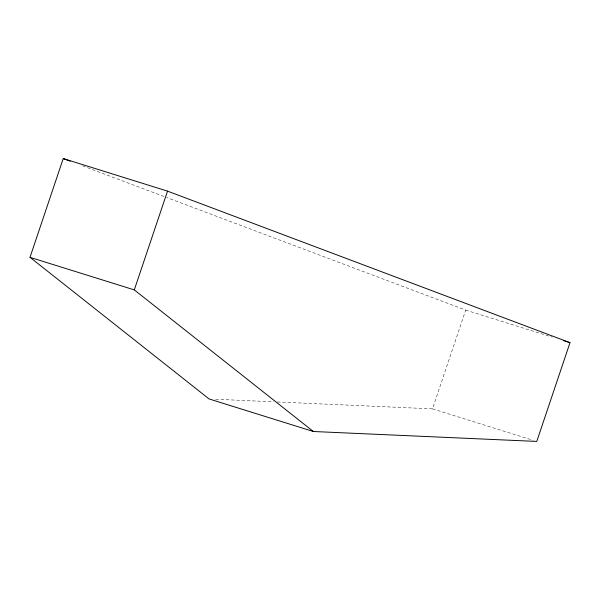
<?xml version="1.0" encoding="UTF-8"?>
<svg xmlns="http://www.w3.org/2000/svg" width="600" height="600" viewBox="0 0 600 600"><rect width="100%" height="100%" fill="white"/><g stroke="black" fill="none" stroke-linecap="round" stroke-linejoin="round"><path stroke-width="0.45" stroke-dasharray="3 2.25" d="M277.312 401.97L432.472 408.87L465.705 310.103L166.703 197.528M215.618 399.232L273.57 401.805M465.705 310.103L552.173 337.103M432.472 408.87L533.197 440.317M82.53 165.833L165.825 197.197"/><path stroke-width="0.9" d="M30 257.332L63.24 158.565L167.528 191.13L570 342.668L536.76 441.435L313.365 431.505L209.077 398.94L30 257.332L134.295 289.897L313.365 431.505M134.295 289.897L167.528 191.13M563.76 340.718L570 342.668M63.24 158.565L70.252 161.205"/></g></svg>
